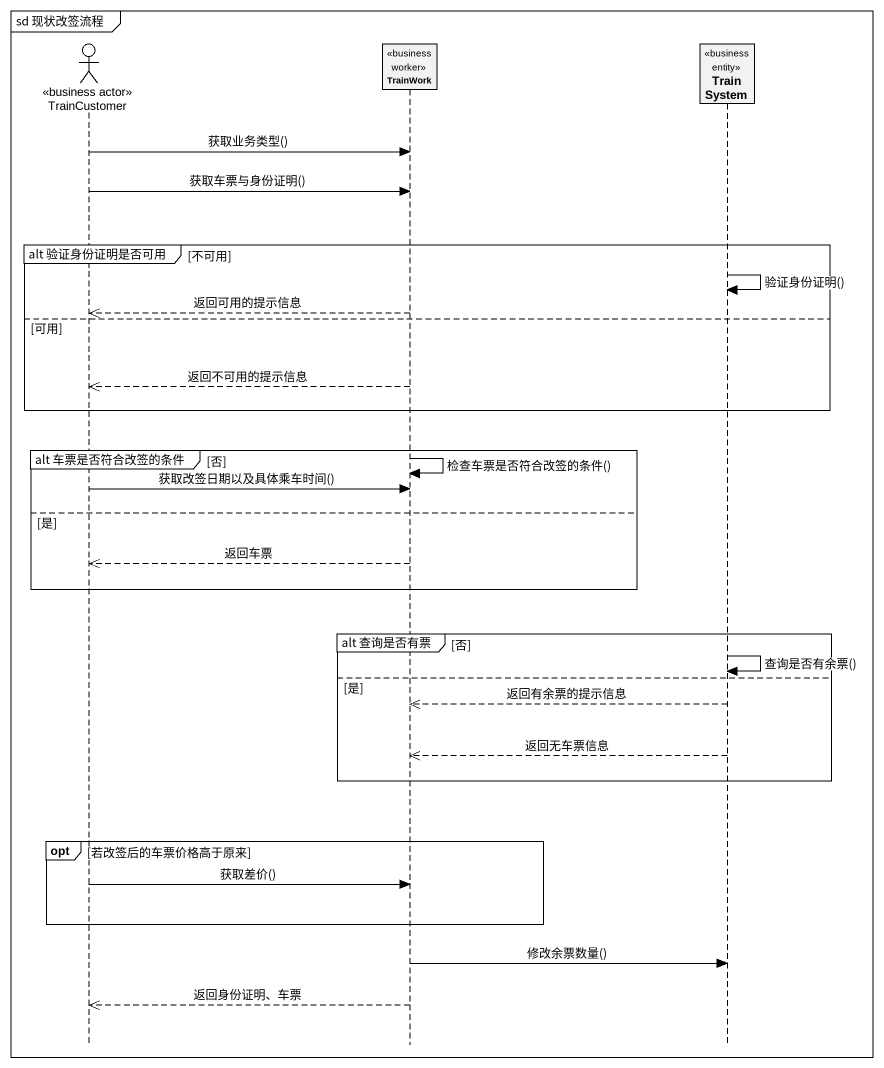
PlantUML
@startuml
mainframe sd 现状改签流程
hide footbox
actor TrainCustomer <<business actor>>
participant TrainWork <<business worker>>
participant TrainSystem <<business entity>>

TrainCustomer -> TrainWork : 获取业务类型()
TrainCustomer -> TrainWork : 获取车票与身份证明()
group alt 验证身份证明是否可用 [不可用]
  TrainSystem -> TrainSystem : 验证身份证明()
  TrainWork -->> TrainCustomer : 返回可用的提示信息
else 可用
  TrainWork -->> TrainCustomer : 返回不可用的提示信息
end
group alt 车票是否符合改签的条件 [否]
  TrainWork -> TrainWork : 检查车票是否符合改签的条件()
  TrainCustomer -> TrainWork : 获取改签日期以及具体乘车时间()
else 是
  TrainWork -->> TrainCustomer : 返回车票
end
group alt 查询是否有票 [否]
  TrainSystem -> TrainSystem : 查询是否有余票()
else 是
  TrainSystem -->> TrainWork : 返回有余票的提示信息
  TrainSystem -->> TrainWork : 返回无车票信息
end
opt 若改签后的车票价格高于原来
  TrainCustomer -> TrainWork : 获取差价()
end
TrainWork -> TrainSystem : 修改余票数量()
TrainWork -->> TrainCustomer : 返回身份证明、车票
@enduml
